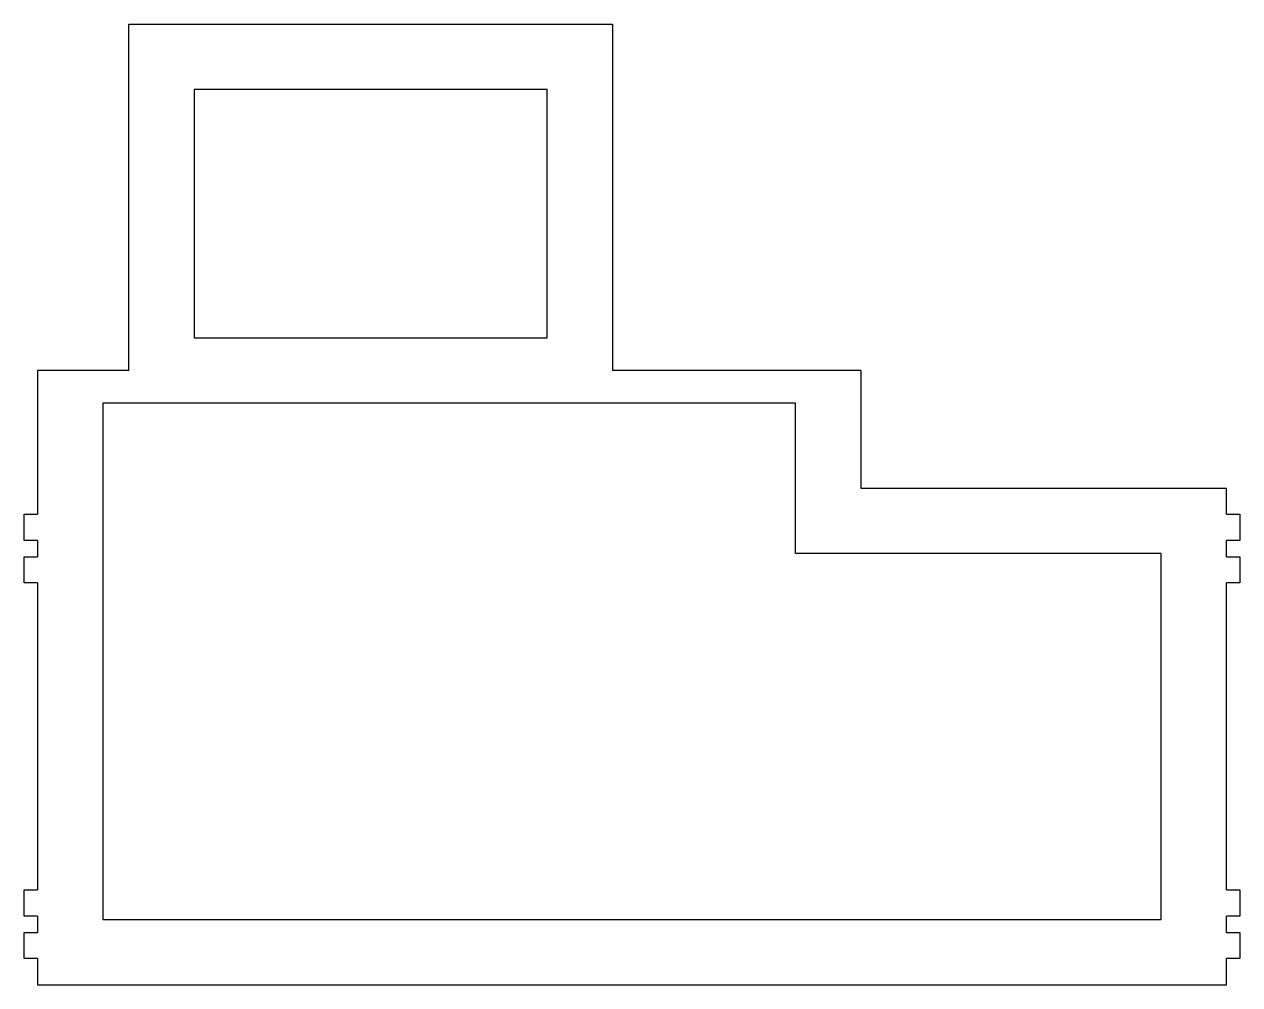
# Model space of a CAD drawing. Header units: millimetres. Extents: x -13 to 172, y -144 to 3.
import ezdxf

# ---------------------------------------------------------------- set-up
doc = ezdxf.new("R2010")
doc.units = ezdxf.units.MM
doc.layers.get('0').update_dxf_attribs({"color": 253, "lineweight": 70, "true_color": 0x8faf8f})

msp = doc.modelspace()

# ---------------------------------------------------------------- linework, layer by layer
at = {"color": 98, "lineweight": -3, "true_color": 0x054805}
for p, q in [((2.5, 3), (76.5, 3)), ((2.5, -50), (2.5, 3)), ((76.5, 3), (76.5, -50)), ((12.5, -7), (12.5, -45)), ((66.5, -7), (12.5, -7)), ((66.5, -45), (66.5, -7)), ((12.5, -45), (66.5, -45)), ((2.5, -50), (-11.5, -50)), ((-11.5, -50), (-11.5, -72)), ((114.5, -50), (76.5, -50)), ((114.5, -50), (114.5, -68)), ((-1.5, -55), (-1.5, -134)), ((104.5, -55), (-1.5, -55)), ((104.5, -78), (104.5, -55)), ((114.5, -68), (170.5, -68)), ((170.5, -72), (170.5, -68)), ((-13.5, -72), (-11.5, -72)), ((-13.5, -76), (-13.5, -72)), ((170.5, -72), (172.5, -72)), ((172.5, -72), (172.5, -76)), ((-11.5, -76), (-13.5, -76)), ((-11.5, -76), (-11.5, -78.5)), ((170.5, -78.5), (170.5, -76)), ((172.5, -76), (170.5, -76)), ((160.5, -78), (104.5, -78)), ((160.5, -134), (160.5, -78)), ((-13.5, -78.5), (-11.5, -78.5)), ((-13.5, -82.5), (-13.5, -78.5)), ((170.5, -78.5), (172.5, -78.5)), ((172.5, -78.5), (172.5, -82.5)), ((-11.5, -82.5), (-13.5, -82.5)), ((-11.5, -82.5), (-11.5, -129.5)), ((170.5, -129.5), (170.5, -82.5)), ((172.5, -82.5), (170.5, -82.5)), ((-13.5, -129.5), (-11.5, -129.5)), ((-13.5, -133.5), (-13.5, -129.5)), ((170.5, -129.5), (172.5, -129.5)), ((172.5, -129.5), (172.5, -133.5)), ((-11.5, -133.5), (-13.5, -133.5)), ((-11.5, -133.5), (-11.5, -136)), ((170.5, -136), (170.5, -133.5)), ((172.5, -133.5), (170.5, -133.5)), ((-1.5, -134), (160.5, -134)), ((-13.5, -136), (-11.5, -136)), ((-13.5, -140), (-13.5, -136)), ((170.5, -136), (172.5, -136)), ((172.5, -136), (172.5, -140)), ((-11.5, -140), (-13.5, -140)), ((-11.5, -140), (-11.5, -144)), ((170.5, -144), (170.5, -140)), ((172.5, -140), (170.5, -140)), ((-11.5, -144), (170.5, -144))]:
    msp.add_line(p, q, dxfattribs=at)

doc.saveas('drawing.dxf')
